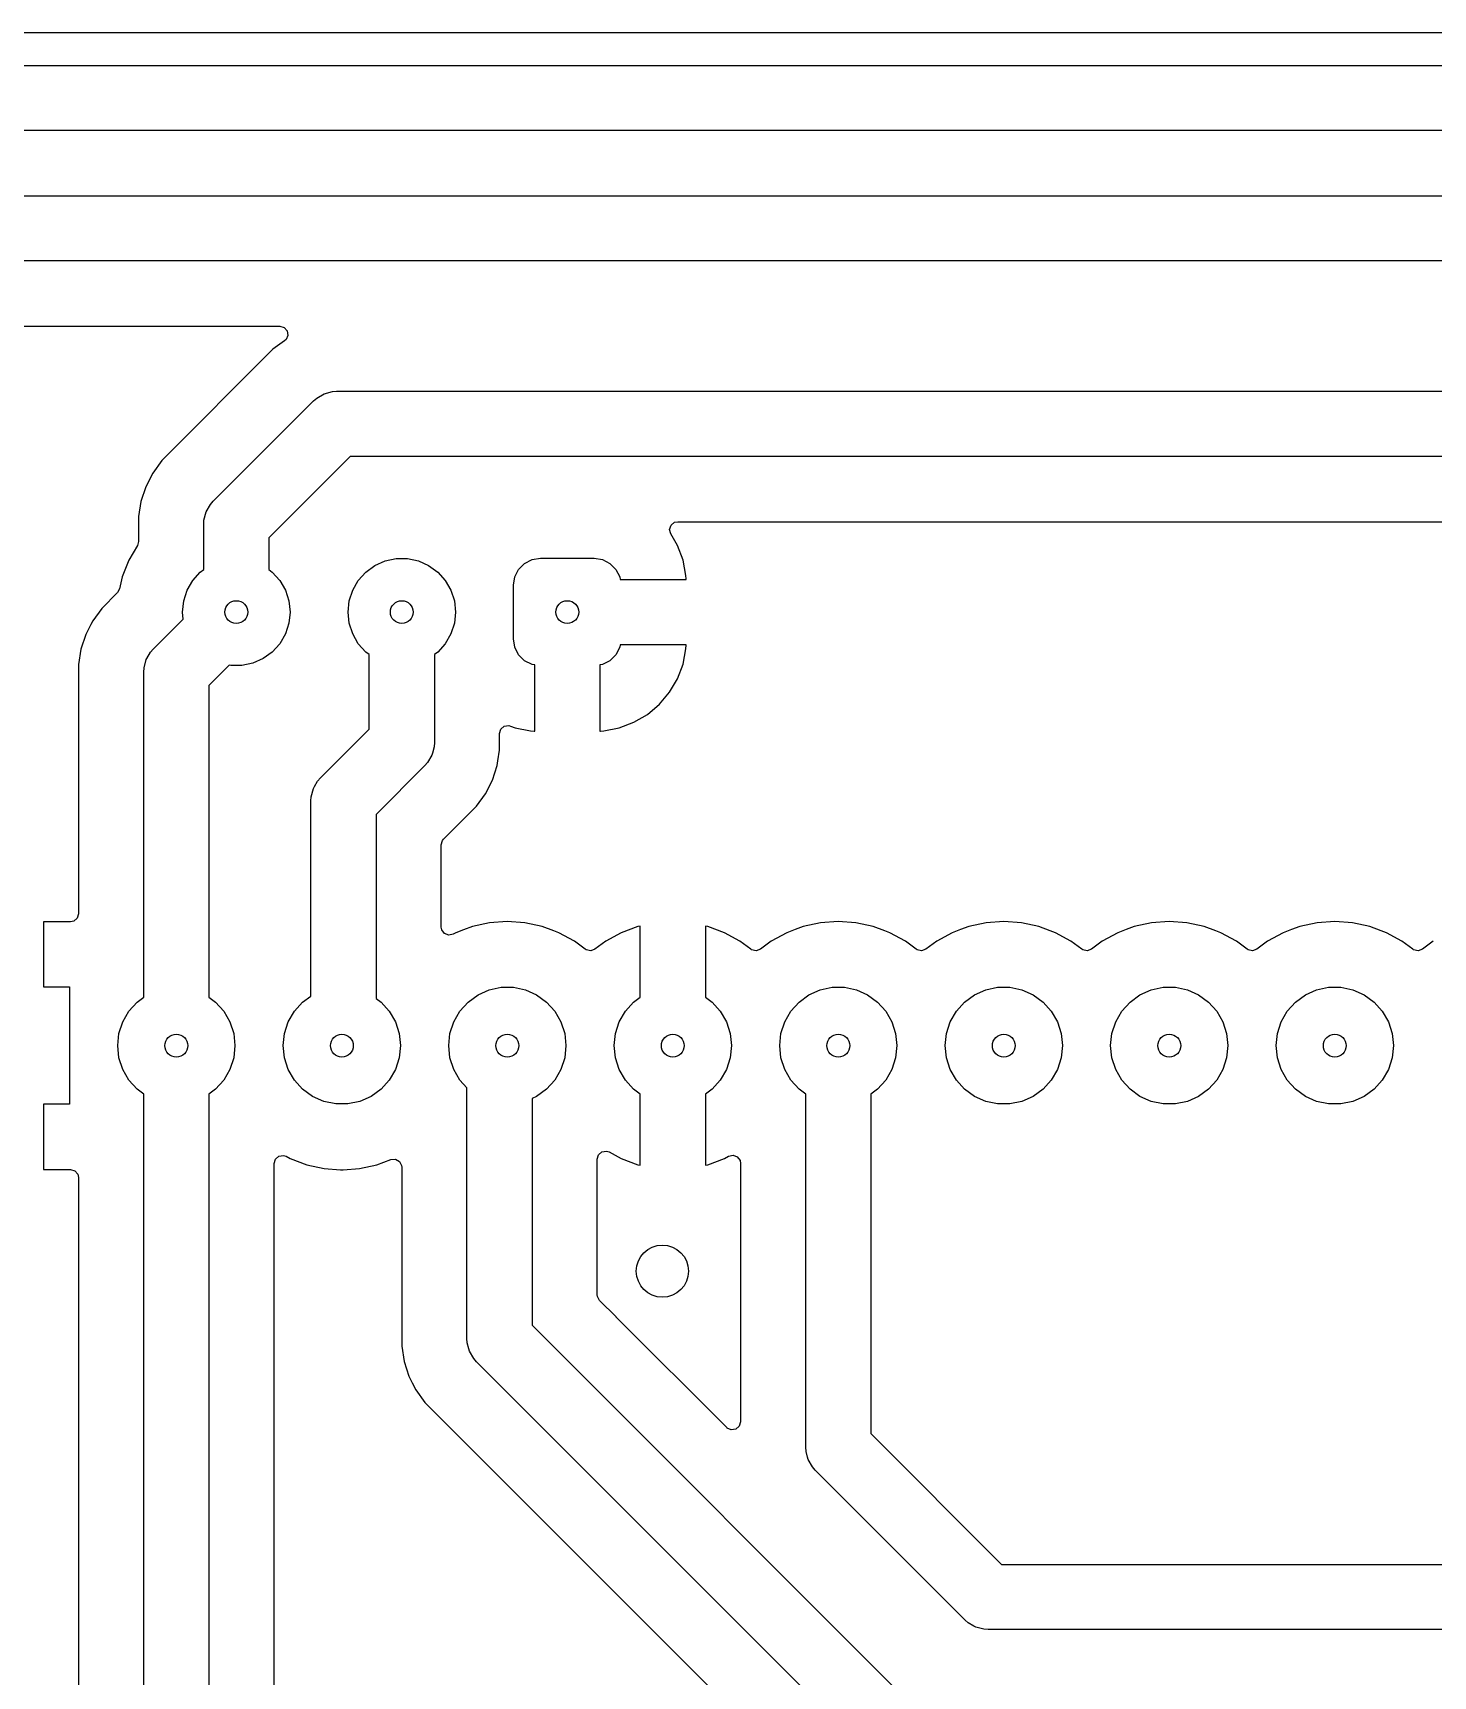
# Model space of a CAD drawing. Extents: x 50 to 210, y -150 to -70.
# Drawn here: x 72.34 to 93.83, y -95.21 to -70 of the extents above; entities that cross this region are included whole.
import ezdxf

# ---------------------------------------------------------------- set-up
doc = ezdxf.new("R2010")
doc.units = 0
doc.layers.add('BLACK', color=7, linetype='CONTINUOUS')

msp = doc.modelspace()

# ---------------------------------------------------------------- linework, layer by layer
at = {"layer": 'BLACK', "linetype": 'CONTINUOUS'}
for p, q in [((210, -70), (50, -70)), ((56.106663, -70.5005), (203.893337, -70.5005)), ((149.118092, -71.4995), (67.118092, -71.4995)), ((67, -72.5), (149, -72.5)), ((148.792894, -73.5), (67.207106, -73.5)), ((67.672889, -74.5005), (76.129449, -74.5005)), ((76.129449, -74.5005), (76.196488, -74.520185)), ((76.196488, -74.520185), (76.242243, -74.572989)), ((76.242243, -74.572989), (76.252187, -74.642147)), ((76.022487, -74.855485), (74.315484, -76.562488)), ((76.022488, -74.855485), (76.022487, -74.855485)), ((76.02249, -74.855483), (76.022488, -74.855485)), ((76.202337, -74.724815), (76.02249, -74.855483)), ((76.223162, -74.705703), (76.202337, -74.724815)), ((76.252187, -74.642147), (76.223162, -74.705703)), ((76.646447, -75.646447), (76.695603, -75.603338)), ((76.695603, -75.603338), (76.695619, -75.603323)), ((76.695619, -75.603323), (76.808658, -75.53806)), ((76.808658, -75.53806), (76.934737, -75.504277)), ((76.934737, -75.504277), (76.934752, -75.504277)), ((76.934752, -75.504277), (77, -75.5)), ((77, -75.5), (105, -75.5)), ((75.106447, -77.186447), (76.646447, -75.646447)), ((74.315484, -76.562488), (74.176657, -76.753565)), ((77.207106, -76.5), (75.96, -77.747106)), ((104.792894, -76.5), (77.207106, -76.5)), ((74.176657, -76.753565), (74.069433, -76.964003)), ((74.069433, -76.964003), (73.996446, -77.188631)), ((73.996446, -77.188631), (73.9595, -77.421902)), ((74.964277, -77.474737), (74.99806, -77.348658)), ((74.99806, -77.348658), (75.063323, -77.235619)), ((75.063323, -77.235619), (75.063338, -77.235603)), ((75.063338, -77.235603), (75.106447, -77.186447)), ((73.9595, -77.421902), (73.9595, -77.802217)), ((74.96, -77.54), (74.964277, -77.474752)), ((74.96, -78.236601), (74.96, -77.54)), ((74.964277, -77.474752), (74.964277, -77.474737)), ((82.111028, -77.619477), (82.133412, -77.55329)), ((82.12798, -77.687259), (82.111028, -77.619477)), ((82.133412, -77.55329), (82.188026, -77.509711)), ((82.188026, -77.509711), (82.234926, -77.5005)), ((82.234926, -77.5005), (104.327111, -77.5005)), ((73.942887, -77.864217), (73.810669, -78.093223)), ((73.9595, -77.802217), (73.942887, -77.864217)), ((75.96, -77.747106), (75.96, -78.236601)), ((82.23158, -77.863802), (82.12798, -77.687259)), ((82.316474, -78.08876), (82.23158, -77.863802)), ((73.810669, -78.093223), (73.710712, -78.34791)), ((77.5875, -78.173029), (77.745061, -78.102878)), ((77.745061, -78.102878), (77.913764, -78.067019)), ((77.913764, -78.067019), (78.086236, -78.067019)), ((78.086236, -78.067019), (78.254939, -78.102878)), ((78.254939, -78.102878), (78.4125, -78.173029)), ((79.79378, -78.232539), (79.885039, -78.14128)), ((79.885039, -78.14128), (80.00003, -78.082689)), ((80.00003, -78.082689), (80.1275, -78.0625)), ((80.1275, -78.0625), (80.9525, -78.0625)), ((80.9525, -78.0625), (81.07997, -78.082689)), ((81.07997, -78.082689), (81.194961, -78.14128)), ((81.194961, -78.14128), (81.28622, -78.232539)), ((82.362129, -78.324821), (82.316474, -78.08876)), ((73.710707, -78.347927), (73.669314, -78.529279)), ((73.710712, -78.34791), (73.710707, -78.347927)), ((74.706325, -78.551942), (74.792561, -78.402577)), ((74.792561, -78.402577), (74.907967, -78.274406)), ((74.907967, -78.274406), (74.96, -78.236601)), ((75.96, -78.236601), (76.012033, -78.274406)), ((76.012033, -78.274406), (76.127439, -78.402577)), ((76.127439, -78.402577), (76.213675, -78.551942)), ((77.246325, -78.551942), (77.332561, -78.402577)), ((77.332561, -78.402577), (77.447967, -78.274406)), ((77.447967, -78.274406), (77.5875, -78.173029)), ((78.4125, -78.173029), (78.552033, -78.274406)), ((78.552033, -78.274406), (78.667439, -78.402577)), ((78.667439, -78.402577), (78.753675, -78.551942)), ((79.715, -78.475), (79.735189, -78.34753)), ((79.735189, -78.34753), (79.79378, -78.232539)), ((81.28622, -78.232539), (81.344811, -78.34753)), ((81.344811, -78.34753), (81.351142, -78.3875)), ((81.351142, -78.3875), (82.365, -78.3875)), ((82.362129, -78.324822), (82.362129, -78.324821)), ((82.364998, -78.378825), (82.362129, -78.324822)), ((82.365, -78.378864), (82.364998, -78.378825)), ((82.365, -78.3875), (82.365, -78.378864)), ((73.636105, -78.589367), (73.395482, -78.829991)), ((73.669314, -78.529279), (73.636105, -78.589367)), ((74.653028, -78.715973), (74.706325, -78.551942)), ((76.213675, -78.551942), (76.266972, -78.715973)), ((77.193028, -78.715973), (77.246325, -78.551942)), ((78.753675, -78.551942), (78.806972, -78.715973)), ((79.715, -79.3), (79.715, -78.475)), ((73.395482, -78.829991), (73.256657, -79.021065)), ((74.635, -78.8875), (74.653028, -78.715973)), ((74.646212, -78.994181), (74.635, -78.8875)), ((76.266972, -78.715973), (76.285, -78.8875)), ((76.285, -78.8875), (76.266972, -79.059027)), ((77.175, -78.8875), (77.193028, -78.715973)), ((77.193028, -79.059027), (77.175, -78.8875)), ((78.806972, -78.715973), (78.825, -78.8875)), ((78.825, -78.8875), (78.806972, -79.059027)), ((73.228079, -79.077154), (73.149433, -79.231503)), ((73.256657, -79.021065), (73.228079, -79.077154)), ((74.186447, -79.453947), (74.646212, -78.994181)), ((76.266972, -79.059027), (76.213675, -79.223058)), ((77.246325, -79.223058), (77.193028, -79.059027)), ((78.806972, -79.059027), (78.753675, -79.223058)), ((73.149433, -79.231503), (73.076446, -79.456131)), ((76.127439, -79.372423), (76.012033, -79.500594)), ((76.213675, -79.223058), (76.127439, -79.372423)), ((77.332561, -79.372423), (77.246325, -79.223058)), ((77.447967, -79.500594), (77.332561, -79.372423)), ((78.667439, -79.372423), (78.552033, -79.500594)), ((78.753675, -79.223058), (78.667439, -79.372423)), ((79.735189, -79.42747), (79.715, -79.3)), ((81.351142, -79.3875), (81.344811, -79.42747)), ((82.365, -79.3875), (81.351142, -79.3875)), ((82.362129, -79.450177), (82.364998, -79.396174)), ((82.364998, -79.396174), (82.365, -79.396135)), ((82.365, -79.396135), (82.365, -79.3875)), ((73.076446, -79.456131), (73.0395, -79.689402)), ((74.044277, -79.742237), (74.07806, -79.616158)), ((74.07806, -79.616158), (74.086251, -79.601971)), ((74.086251, -79.601971), (74.143323, -79.503119)), ((74.143323, -79.503119), (74.143338, -79.503103)), ((74.143338, -79.503103), (74.186447, -79.453947)), ((75.714939, -79.672122), (75.546236, -79.707981)), ((75.8725, -79.601971), (75.714939, -79.672122)), ((76.012033, -79.500594), (75.8725, -79.601971)), ((77.5, -79.538398), (77.447967, -79.500594)), ((77.5, -80.682945), (77.5, -79.538398)), ((78.552033, -79.500594), (78.5, -79.538398)), ((78.5, -79.538398), (78.5, -80.890052)), ((79.79378, -79.542461), (79.735189, -79.42747)), ((79.885039, -79.63372), (79.79378, -79.542461)), ((80.00003, -79.692311), (79.885039, -79.63372)), ((81.194961, -79.63372), (81.07997, -79.692311)), ((81.28622, -79.542461), (81.194961, -79.63372)), ((81.344811, -79.42747), (81.28622, -79.542461)), ((82.316474, -79.686239), (82.362129, -79.450178)), ((82.362129, -79.450178), (82.362129, -79.450177)), ((73.0395, -79.689402), (73.0395, -83.516)), ((74.04, -79.8075), (74.044277, -79.742252)), ((74.04, -84.796904), (74.04, -79.8075)), ((74.044277, -79.742252), (74.044277, -79.742237)), ((75.351382, -79.703223), (75.04, -80.014606)), ((75.373764, -79.707981), (75.351382, -79.703223)), ((75.546236, -79.707981), (75.373764, -79.707981)), ((80.04, -79.698641), (80.00003, -79.692311)), ((80.04, -80.7125), (80.04, -79.698641)), ((81.07997, -79.692311), (81.04, -79.698641)), ((81.04, -79.698641), (81.04, -80.7125)), ((82.109887, -80.118574), (82.231579, -79.9112)), ((82.231579, -79.9112), (82.316474, -79.686239)), ((75.04, -80.014606), (75.04, -84.796904)), ((81.954901, -80.302398), (82.109882, -80.118581)), ((82.109882, -80.118581), (82.109887, -80.118574)), ((81.771081, -80.457382), (81.954898, -80.302401)), ((81.954898, -80.302401), (81.954901, -80.302398)), ((76.7509, -81.432046), (77.5, -80.682945)), ((79.520185, -80.685408), (79.572989, -80.639653)), ((79.572989, -80.639653), (79.642147, -80.629709)), ((79.642147, -80.629709), (79.668283, -80.636434)), ((79.668283, -80.636434), (79.741259, -80.663974)), ((79.741259, -80.663974), (79.977322, -80.709629)), ((81.102678, -80.709629), (81.338739, -80.663974)), ((81.338739, -80.663974), (81.5637, -80.579079)), ((81.5637, -80.579079), (81.771074, -80.457387)), ((81.771074, -80.457387), (81.771081, -80.457382)), ((78.5, -80.890052), (78.495723, -80.955299)), ((79.5005, -80.752447), (79.520185, -80.685408)), ((79.5005, -81.008149), (79.5005, -80.752447)), ((79.977322, -80.709629), (80.031325, -80.712498)), ((80.031325, -80.712498), (80.031364, -80.7125)), ((80.031364, -80.7125), (80.04, -80.7125)), ((81.04, -80.7125), (81.048636, -80.7125)), ((81.048636, -80.7125), (81.048674, -80.712498)), ((81.048674, -80.712498), (81.102677, -80.709629)), ((81.102677, -80.709629), (81.102678, -80.709629)), ((78.46194, -81.081394), (78.396677, -81.194433)), ((78.469079, -81.05475), (78.46194, -81.081394)), ((78.495723, -80.955315), (78.469079, -81.05475)), ((78.495723, -80.955299), (78.495723, -80.955315)), ((79.463553, -81.24142), (79.474625, -81.171516)), ((79.474625, -81.171516), (79.5005, -81.008149)), ((76.707791, -81.481202), (76.7509, -81.432046)), ((78.353554, -81.243605), (77.604453, -81.992705)), ((78.396669, -81.19444), (78.353554, -81.243605)), ((78.396677, -81.194433), (78.396669, -81.19444)), ((79.390568, -81.466044), (79.463553, -81.24142)), ((76.60873, -81.720336), (76.642513, -81.594257)), ((76.642513, -81.594257), (76.65938, -81.565043)), ((76.65938, -81.565043), (76.707776, -81.481218)), ((76.707776, -81.481218), (76.707791, -81.481202)), ((79.144518, -81.867562), (79.283343, -81.676485)), ((79.283343, -81.676485), (79.390568, -81.466044)), ((76.604453, -81.785599), (76.60873, -81.720351)), ((76.604453, -84.779138), (76.604453, -81.785599)), ((76.60873, -81.720351), (76.60873, -81.720336)), ((78.868311, -82.143768), (79.144518, -81.867562)), ((77.604453, -81.992705), (77.604453, -84.81467)), ((78.641272, -82.370807), (78.868311, -82.143768)), ((78.604953, -82.458488), (78.624638, -82.391449)), ((78.624638, -82.391449), (78.641272, -82.370807)), ((78.604953, -83.719895), (78.604953, -82.458488)), ((72.9155, -83.64), (72.5, -83.64)), ((72.5, -83.64), (72.5, -84.64)), ((72.967011, -83.628794), (72.9155, -83.64)), ((73.019815, -83.583039), (72.967011, -83.628794)), ((73.0395, -83.516), (73.019815, -83.583039)), ((79.348832, -83.65404), (79.083206, -83.711823)), ((79.348839, -83.654039), (79.348832, -83.65404)), ((79.619999, -83.634645), (79.348839, -83.654039)), ((79.620001, -83.634645), (79.619999, -83.634645)), ((79.89116, -83.654039), (79.620001, -83.634645)), ((79.891167, -83.65404), (79.89116, -83.654039)), ((80.156793, -83.711823), (79.891167, -83.65404)), ((81.658597, -83.704636), (81.623345, -83.712305)), ((81.66, -83.709869), (81.658597, -83.704636)), ((81.66, -84.796904), (81.66, -83.709869)), ((82.696654, -83.712305), (82.66, -83.704331)), ((82.66, -83.704331), (82.66, -84.796904)), ((84.428832, -83.65404), (84.163206, -83.711823)), ((84.428839, -83.654039), (84.428832, -83.65404)), ((84.699999, -83.634645), (84.428839, -83.654039)), ((84.700001, -83.634645), (84.699999, -83.634645)), ((84.97116, -83.654039), (84.700001, -83.634645)), ((84.971167, -83.65404), (84.97116, -83.654039)), ((85.236793, -83.711823), (84.971167, -83.65404)), ((86.968832, -83.65404), (86.703206, -83.711823)), ((86.968839, -83.654039), (86.968832, -83.65404)), ((87.239999, -83.634645), (86.968839, -83.654039)), ((87.240001, -83.634645), (87.239999, -83.634645)), ((87.51116, -83.654039), (87.240001, -83.634645)), ((87.511167, -83.65404), (87.51116, -83.654039)), ((87.776793, -83.711823), (87.511167, -83.65404)), ((89.508832, -83.65404), (89.243206, -83.711823)), ((89.508839, -83.654039), (89.508832, -83.65404)), ((89.779999, -83.634645), (89.508839, -83.654039)), ((89.780001, -83.634645), (89.779999, -83.634645)), ((90.05116, -83.654039), (89.780001, -83.634645)), ((90.051167, -83.65404), (90.05116, -83.654039)), ((90.316793, -83.711823), (90.051167, -83.65404)), ((92.048832, -83.65404), (91.783206, -83.711823)), ((92.048839, -83.654039), (92.048832, -83.65404)), ((92.319999, -83.634645), (92.048839, -83.654039)), ((92.320001, -83.634645), (92.319999, -83.634645)), ((92.59116, -83.654039), (92.320001, -83.634645)), ((92.591167, -83.65404), (92.59116, -83.654039)), ((92.856793, -83.711823), (92.591167, -83.65404)), ((78.612771, -83.763227), (78.604953, -83.719895)), ((78.654642, -83.819161), (78.612771, -83.763227)), ((78.720106, -83.843579), (78.654642, -83.819161)), ((78.788379, -83.828728), (78.720106, -83.843579)), ((78.828483, -83.806829), (78.788379, -83.828728)), ((78.945385, -83.763227), (78.828483, -83.806829)), ((79.083199, -83.711825), (78.945385, -83.763227)), ((79.083202, -83.711824), (79.083199, -83.711825)), ((79.083206, -83.711823), (79.083202, -83.711824)), ((80.156794, -83.711823), (80.156793, -83.711823)), ((80.156801, -83.711825), (80.156794, -83.711823)), ((80.331946, -83.777151), (80.156801, -83.711825)), ((80.411519, -83.80683), (80.331946, -83.777151)), ((80.650107, -83.937109), (80.411518, -83.80683)), ((80.411518, -83.80683), (80.411519, -83.80683)), ((80.650108, -83.93711), (80.650107, -83.937109)), ((80.650113, -83.937113), (80.650108, -83.93711)), ((80.816108, -84.061376), (80.650113, -83.937113)), ((81.130164, -83.937532), (80.964727, -84.061376)), ((81.368689, -83.807287), (81.130164, -83.937532)), ((81.368693, -83.807285), (81.368689, -83.807287)), ((81.623345, -83.712305), (81.368693, -83.807285)), ((82.951306, -83.807285), (82.696654, -83.712305)), ((82.95131, -83.807287), (82.951306, -83.807285)), ((83.189835, -83.937532), (82.95131, -83.807287)), ((83.189843, -83.937537), (83.189835, -83.937532)), ((83.355272, -84.061375), (83.189843, -83.937537)), ((83.669884, -83.937114), (83.503892, -84.061375)), ((83.669892, -83.937109), (83.669884, -83.937114)), ((83.90848, -83.80683), (83.669892, -83.937109)), ((84.035843, -83.759326), (83.90848, -83.80683)), ((84.163199, -83.711825), (84.035843, -83.759326)), ((84.163202, -83.711824), (84.163199, -83.711825)), ((84.163206, -83.711823), (84.163202, -83.711824)), ((85.236794, -83.711823), (85.236793, -83.711823)), ((85.236801, -83.711825), (85.236794, -83.711823)), ((85.411946, -83.777151), (85.236801, -83.711825)), ((85.491519, -83.80683), (85.411946, -83.777151)), ((85.730107, -83.937109), (85.491518, -83.80683)), ((85.491518, -83.80683), (85.491519, -83.80683)), ((85.730115, -83.937114), (85.730107, -83.937109)), ((85.89569, -84.061062), (85.730115, -83.937114)), ((86.209884, -83.937114), (86.04431, -84.061062)), ((86.209892, -83.937109), (86.209884, -83.937114)), ((86.44848, -83.80683), (86.209892, -83.937109)), ((86.575843, -83.759326), (86.44848, -83.80683)), ((86.703199, -83.711825), (86.575843, -83.759326)), ((86.703202, -83.711824), (86.703199, -83.711825)), ((86.703206, -83.711823), (86.703202, -83.711824)), ((87.776794, -83.711823), (87.776793, -83.711823)), ((87.776801, -83.711825), (87.776794, -83.711823)), ((87.951946, -83.777151), (87.776801, -83.711825)), ((88.031519, -83.80683), (87.951946, -83.777151)), ((88.270107, -83.937109), (88.031518, -83.80683)), ((88.031518, -83.80683), (88.031519, -83.80683)), ((88.270115, -83.937114), (88.270107, -83.937109)), ((88.43569, -84.061062), (88.270115, -83.937114)), ((88.749884, -83.937114), (88.58431, -84.061062)), ((88.749892, -83.937109), (88.749884, -83.937114)), ((88.98848, -83.80683), (88.749892, -83.937109)), ((89.115843, -83.759326), (88.98848, -83.80683)), ((89.243199, -83.711825), (89.115843, -83.759326)), ((89.243202, -83.711824), (89.243199, -83.711825)), ((89.243206, -83.711823), (89.243202, -83.711824)), ((90.316794, -83.711823), (90.316793, -83.711823)), ((90.316801, -83.711825), (90.316794, -83.711823)), ((90.491946, -83.777151), (90.316801, -83.711825)), ((90.571519, -83.80683), (90.491946, -83.777151)), ((90.810107, -83.937109), (90.571518, -83.80683)), ((90.571518, -83.80683), (90.571519, -83.80683)), ((90.810115, -83.937114), (90.810107, -83.937109)), ((90.97569, -84.061062), (90.810115, -83.937114)), ((91.289884, -83.937114), (91.12431, -84.061062)), ((91.289892, -83.937109), (91.289884, -83.937114)), ((91.52848, -83.80683), (91.289892, -83.937109)), ((91.655843, -83.759326), (91.52848, -83.80683)), ((91.783199, -83.711825), (91.655843, -83.759326)), ((91.783202, -83.711824), (91.783199, -83.711825)), ((91.783206, -83.711823), (91.783202, -83.711824)), ((92.856794, -83.711823), (92.856793, -83.711823)), ((92.856801, -83.711825), (92.856794, -83.711823)), ((93.031946, -83.777151), (92.856801, -83.711825)), ((93.111519, -83.80683), (93.031946, -83.777151)), ((93.350107, -83.937109), (93.111518, -83.80683)), ((93.111518, -83.80683), (93.111519, -83.80683)), ((93.350115, -83.937114), (93.350107, -83.937109)), ((93.51569, -84.061062), (93.350115, -83.937114)), ((93.829884, -83.937114), (93.66431, -84.061062)), ((93.829892, -83.937109), (93.829884, -83.937114)), ((80.830989, -84.07094), (80.816108, -84.061376)), ((80.899262, -84.085792), (80.830989, -84.07094)), ((80.964727, -84.061376), (80.899262, -84.085792)), ((83.370155, -84.07094), (83.355272, -84.061375)), ((83.438428, -84.085792), (83.370155, -84.07094)), ((83.503892, -84.061375), (83.438428, -84.085792)), ((85.910573, -84.070627), (85.89569, -84.061062)), ((85.978846, -84.085479), (85.910573, -84.070627)), ((86.04431, -84.061062), (85.978846, -84.085479)), ((88.450573, -84.070627), (88.43569, -84.061062)), ((88.518846, -84.085479), (88.450573, -84.070627)), ((88.58431, -84.061062), (88.518846, -84.085479)), ((90.990573, -84.070627), (90.97569, -84.061062)), ((91.058846, -84.085479), (90.990573, -84.070627)), ((91.12431, -84.061062), (91.058846, -84.085479)), ((93.530573, -84.070627), (93.51569, -84.061062)), ((93.598846, -84.085479), (93.530573, -84.070627)), ((93.66431, -84.061062), (93.598846, -84.085479)), ((72.5, -84.64), (72.9, -84.64)), ((72.9, -84.64), (72.9, -86.44)), ((79.17, -84.760577), (79.341885, -84.684049)), ((79.341885, -84.684049), (79.525924, -84.64493)), ((79.525924, -84.64493), (79.714076, -84.64493)), ((79.714076, -84.64493), (79.898115, -84.684049)), ((79.898115, -84.684049), (80.07, -84.760577)), ((84.25, -84.760577), (84.421885, -84.684049)), ((84.421885, -84.684049), (84.605924, -84.64493)), ((84.605924, -84.64493), (84.794076, -84.64493)), ((84.794076, -84.64493), (84.978115, -84.684049)), ((84.978115, -84.684049), (85.15, -84.760577)), ((86.79, -84.760577), (86.961885, -84.684049)), ((86.961885, -84.684049), (87.145924, -84.64493)), ((87.145924, -84.64493), (87.334076, -84.64493)), ((87.334076, -84.64493), (87.518115, -84.684049)), ((87.518115, -84.684049), (87.69, -84.760577)), ((89.33, -84.760577), (89.501885, -84.684049)), ((89.501885, -84.684049), (89.685924, -84.64493)), ((89.685924, -84.64493), (89.874076, -84.64493)), ((89.874076, -84.64493), (90.058115, -84.684049)), ((90.058115, -84.684049), (90.23, -84.760577)), ((91.87, -84.760577), (92.041885, -84.684049)), ((92.041885, -84.684049), (92.225924, -84.64493)), ((92.225924, -84.64493), (92.414076, -84.64493)), ((92.414076, -84.64493), (92.598115, -84.684049)), ((92.598115, -84.684049), (92.77, -84.760577)), ((73.811885, -85.010993), (73.937782, -84.87117)), ((73.937782, -84.87117), (74.04, -84.796904)), ((75.04, -84.796904), (75.142218, -84.87117)), ((75.142218, -84.87117), (75.268115, -85.010993)), ((76.351885, -85.010993), (76.477782, -84.87117)), ((76.477782, -84.87117), (76.604453, -84.779138)), ((77.604453, -84.81467), (77.682218, -84.87117)), ((77.682218, -84.87117), (77.808115, -85.010993)), ((78.891885, -85.010993), (79.017782, -84.87117)), ((79.017782, -84.87117), (79.17, -84.760577)), ((80.07, -84.760577), (80.222218, -84.87117)), ((80.222218, -84.87117), (80.348115, -85.010993)), ((81.431885, -85.010993), (81.557782, -84.87117)), ((81.557782, -84.87117), (81.66, -84.796904)), ((82.66, -84.796904), (82.762218, -84.87117)), ((82.762218, -84.87117), (82.888115, -85.010993)), ((83.971885, -85.010993), (84.097782, -84.87117)), ((84.097782, -84.87117), (84.25, -84.760577)), ((85.15, -84.760577), (85.302218, -84.87117)), ((85.302218, -84.87117), (85.428115, -85.010993)), ((86.511885, -85.010993), (86.637782, -84.87117)), ((86.637782, -84.87117), (86.79, -84.760577)), ((87.69, -84.760577), (87.842218, -84.87117)), ((87.842218, -84.87117), (87.968115, -85.010993)), ((89.051885, -85.010993), (89.177782, -84.87117)), ((89.177782, -84.87117), (89.33, -84.760577)), ((90.23, -84.760577), (90.382218, -84.87117)), ((90.382218, -84.87117), (90.508115, -85.010993)), ((91.591885, -85.010993), (91.717782, -84.87117)), ((91.717782, -84.87117), (91.87, -84.760577)), ((92.77, -84.760577), (92.922218, -84.87117)), ((92.922218, -84.87117), (93.048115, -85.010993)), ((73.659667, -85.352879), (73.717809, -85.173937)), ((73.717809, -85.173937), (73.811885, -85.010993)), ((75.268115, -85.010993), (75.362191, -85.173937)), ((75.362191, -85.173937), (75.420333, -85.352879)), ((76.199667, -85.352879), (76.257809, -85.173937)), ((76.257809, -85.173937), (76.351885, -85.010993)), ((77.808115, -85.010993), (77.902191, -85.173937)), ((77.902191, -85.173937), (77.960333, -85.352879)), ((78.739667, -85.352879), (78.797809, -85.173937)), ((78.797809, -85.173937), (78.891885, -85.010993)), ((80.348115, -85.010993), (80.442191, -85.173937)), ((80.442191, -85.173937), (80.500333, -85.352879)), ((81.279667, -85.352879), (81.337809, -85.173937)), ((81.337809, -85.173937), (81.431885, -85.010993)), ((82.888115, -85.010993), (82.982191, -85.173937)), ((82.982191, -85.173937), (83.040333, -85.352879)), ((83.819667, -85.352879), (83.877809, -85.173937)), ((83.877809, -85.173937), (83.971885, -85.010993)), ((85.428115, -85.010993), (85.522191, -85.173937)), ((85.522191, -85.173937), (85.580333, -85.352879)), ((86.359667, -85.352879), (86.417809, -85.173937)), ((86.417809, -85.173937), (86.511885, -85.010993)), ((87.968115, -85.010993), (88.062191, -85.173937)), ((88.062191, -85.173937), (88.120333, -85.352879)), ((88.899667, -85.352879), (88.957809, -85.173937)), ((88.957809, -85.173937), (89.051885, -85.010993)), ((90.508115, -85.010993), (90.602191, -85.173937)), ((90.602191, -85.173937), (90.660333, -85.352879)), ((91.439667, -85.352879), (91.497809, -85.173937)), ((91.497809, -85.173937), (91.591885, -85.010993)), ((93.048115, -85.010993), (93.142191, -85.173937)), ((93.142191, -85.173937), (93.200333, -85.352879)), ((73.64, -85.54), (73.659667, -85.352879)), ((75.420333, -85.352879), (75.44, -85.54)), ((76.18, -85.54), (76.199667, -85.352879)), ((77.960333, -85.352879), (77.98, -85.54)), ((78.72, -85.54), (78.739667, -85.352879)), ((80.500333, -85.352879), (80.52, -85.54)), ((81.26, -85.54), (81.279667, -85.352879)), ((83.040333, -85.352879), (83.06, -85.54)), ((83.8, -85.54), (83.819667, -85.352879)), ((85.580333, -85.352879), (85.6, -85.54)), ((86.34, -85.54), (86.359667, -85.352879)), ((88.120333, -85.352879), (88.14, -85.54)), ((88.88, -85.54), (88.899667, -85.352879)), ((90.660333, -85.352879), (90.68, -85.54)), ((91.42, -85.54), (91.439667, -85.352879)), ((93.200333, -85.352879), (93.22, -85.54)), ((73.659667, -85.727121), (73.64, -85.54)), ((73.717809, -85.906063), (73.659667, -85.727121)), ((75.420333, -85.727121), (75.362191, -85.906063)), ((75.44, -85.54), (75.420333, -85.727121)), ((76.199667, -85.727121), (76.18, -85.54)), ((76.257809, -85.906063), (76.199667, -85.727121)), ((77.960333, -85.727121), (77.902191, -85.906063)), ((77.98, -85.54), (77.960333, -85.727121)), ((78.739667, -85.727121), (78.72, -85.54)), ((78.797809, -85.906063), (78.739667, -85.727121)), ((80.500333, -85.727121), (80.442191, -85.906063)), ((80.52, -85.54), (80.500333, -85.727121)), ((81.279667, -85.727121), (81.26, -85.54)), ((81.337809, -85.906063), (81.279667, -85.727121)), ((83.040333, -85.727121), (82.982191, -85.906063)), ((83.06, -85.54), (83.040333, -85.727121)), ((83.819667, -85.727121), (83.8, -85.54)), ((83.877809, -85.906063), (83.819667, -85.727121)), ((85.580333, -85.727121), (85.522191, -85.906063)), ((85.6, -85.54), (85.580333, -85.727121)), ((86.359667, -85.727121), (86.34, -85.54)), ((86.417809, -85.906063), (86.359667, -85.727121)), ((88.120333, -85.727121), (88.062191, -85.906063)), ((88.14, -85.54), (88.120333, -85.727121)), ((88.899667, -85.727121), (88.88, -85.54)), ((88.957809, -85.906063), (88.899667, -85.727121)), ((90.660333, -85.727121), (90.602191, -85.906063)), ((90.68, -85.54), (90.660333, -85.727121)), ((91.439667, -85.727121), (91.42, -85.54)), ((91.497809, -85.906063), (91.439667, -85.727121)), ((93.200333, -85.727121), (93.142191, -85.906063)), ((93.22, -85.54), (93.200333, -85.727121)), ((73.811885, -86.069007), (73.717809, -85.906063)), ((75.362191, -85.906063), (75.268115, -86.069007)), ((76.351885, -86.069007), (76.257809, -85.906063)), ((77.902191, -85.906063), (77.808115, -86.069007)), ((78.891885, -86.069007), (78.797809, -85.906063)), ((80.442191, -85.906063), (80.348115, -86.069007)), ((81.431885, -86.069007), (81.337809, -85.906063)), ((82.982191, -85.906063), (82.888115, -86.069007)), ((83.971885, -86.069007), (83.877809, -85.906063)), ((85.522191, -85.906063), (85.428115, -86.069007)), ((86.511885, -86.069007), (86.417809, -85.906063)), ((88.062191, -85.906063), (87.968115, -86.069007)), ((89.051885, -86.069007), (88.957809, -85.906063)), ((90.602191, -85.906063), (90.508115, -86.069007)), ((91.591885, -86.069007), (91.497809, -85.906063)), ((93.142191, -85.906063), (93.048115, -86.069007)), ((73.937782, -86.20883), (73.811885, -86.069007)), ((74.04, -86.283095), (73.937782, -86.20883)), ((75.142218, -86.20883), (75.04, -86.283095)), ((75.268115, -86.069007), (75.142218, -86.20883)), ((76.477782, -86.20883), (76.351885, -86.069007)), ((76.63, -86.319423), (76.477782, -86.20883)), ((77.682218, -86.20883), (77.53, -86.319423)), ((77.808115, -86.069007), (77.682218, -86.20883)), ((79, -86.189081), (78.891885, -86.069007)), ((79, -90.035534), (79, -86.189081)), ((80.222218, -86.20883), (80.07, -86.319423)), ((80.348115, -86.069007), (80.222218, -86.20883)), ((81.557782, -86.20883), (81.431885, -86.069007)), ((81.66, -86.283095), (81.557782, -86.20883)), ((82.762218, -86.20883), (82.66, -86.283095)), ((82.888115, -86.069007), (82.762218, -86.20883)), ((84.097782, -86.20883), (83.971885, -86.069007)), ((84.2, -86.283095), (84.097782, -86.20883)), ((85.302218, -86.20883), (85.2, -86.283095)), ((85.428115, -86.069007), (85.302218, -86.20883)), ((86.637782, -86.20883), (86.511885, -86.069007)), ((86.79, -86.319423), (86.637782, -86.20883)), ((87.842218, -86.20883), (87.69, -86.319423)), ((87.968115, -86.069007), (87.842218, -86.20883)), ((89.177782, -86.20883), (89.051885, -86.069007)), ((89.33, -86.319423), (89.177782, -86.20883)), ((90.382218, -86.20883), (90.23, -86.319423)), ((90.508115, -86.069007), (90.382218, -86.20883)), ((91.717782, -86.20883), (91.591885, -86.069007)), ((91.87, -86.319423), (91.717782, -86.20883)), ((92.922218, -86.20883), (92.77, -86.319423)), ((93.048115, -86.069007), (92.922218, -86.20883)), ((72.9, -86.44), (72.5, -86.44)), ((72.5, -86.44), (72.5, -87.44)), ((74.04, -109.54), (74.04, -86.283095)), ((75.04, -86.283095), (75.04, -109.332893)), ((76.801885, -86.395951), (76.63, -86.319423)), ((76.985924, -86.43507), (76.801885, -86.395951)), ((77.174076, -86.43507), (76.985924, -86.43507)), ((77.358115, -86.395951), (77.174076, -86.43507)), ((77.53, -86.319423), (77.358115, -86.395951)), ((80.07, -86.319423), (80, -86.350588)), ((80, -86.350588), (80, -89.828427)), ((81.66, -87.375667), (81.66, -86.283095)), ((82.66, -86.283095), (82.66, -87.375667)), ((84.2, -91.7), (84.2, -86.283095)), ((85.2, -86.283095), (85.2, -91.492893)), ((86.961885, -86.395951), (86.79, -86.319423)), ((87.145924, -86.43507), (86.961885, -86.395951)), ((87.334076, -86.43507), (87.145924, -86.43507)), ((87.518115, -86.395951), (87.334076, -86.43507)), ((87.69, -86.319423), (87.518115, -86.395951)), ((89.501885, -86.395951), (89.33, -86.319423)), ((89.685924, -86.43507), (89.501885, -86.395951)), ((89.874076, -86.43507), (89.685924, -86.43507)), ((90.058115, -86.395951), (89.874076, -86.43507)), ((90.23, -86.319423), (90.058115, -86.395951)), ((92.041885, -86.395951), (91.87, -86.319423)), ((92.225924, -86.43507), (92.041885, -86.395951)), ((92.414076, -86.43507), (92.225924, -86.43507)), ((92.598115, -86.395951), (92.414076, -86.43507)), ((92.77, -86.319423), (92.598115, -86.395951)), ((76.060185, -87.279713), (76.112989, -87.233958)), ((76.112989, -87.233958), (76.182147, -87.224014)), ((76.182147, -87.224014), (76.223927, -87.23792)), ((76.223927, -87.23792), (76.288481, -87.273169)), ((81.0005, -87.280656), (81.020185, -87.213617)), ((81.020185, -87.213617), (81.072989, -87.167862)), ((81.072989, -87.167862), (81.142147, -87.157918)), ((81.142147, -87.157918), (81.183927, -87.171824)), ((81.183927, -87.171824), (81.368689, -87.272712)), ((82.951305, -87.272714), (83.016072, -87.237349)), ((83.016072, -87.237349), (83.084345, -87.222497)), ((83.084345, -87.222497), (83.14981, -87.246913)), ((72.5, -87.44), (72.9155, -87.44)), ((72.9155, -87.44), (72.982539, -87.459685)), ((72.982539, -87.459685), (73.028294, -87.512489)), ((76.0405, -87.346752), (76.060185, -87.279713)), ((76.0405, -101.746036), (76.0405, -87.346752)), ((76.288481, -87.273169), (76.28848, -87.273169)), ((76.28848, -87.273169), (76.288484, -87.27317)), ((76.288484, -87.27317), (76.288487, -87.273172)), ((76.288487, -87.273172), (76.543199, -87.368175)), ((76.543199, -87.368175), (76.80884, -87.425961)), ((76.80884, -87.425961), (77.060605, -87.443967)), ((77.060605, -87.443967), (77.079999, -87.445355)), ((77.079999, -87.445355), (77.08, -87.445355)), ((77.08, -87.445355), (77.080001, -87.445355)), ((77.080001, -87.445355), (77.0981, -87.44406)), ((77.0981, -87.44406), (77.35116, -87.425961)), ((77.35116, -87.425961), (77.616801, -87.368175)), ((77.616801, -87.368175), (77.832168, -87.287846)), ((77.832168, -87.287846), (77.901858, -87.282863)), ((77.901858, -87.282863), (77.963181, -87.316348)), ((77.963181, -87.316348), (77.996666, -87.377671)), ((77.996666, -87.377671), (77.9995, -87.404029)), ((77.9995, -87.404029), (77.9995, -90.153631)), ((81.0005, -88.994923), (81.0005, -87.280656)), ((81.368689, -87.272712), (81.368693, -87.272714)), ((81.368693, -87.272714), (81.623345, -87.367694)), ((81.623345, -87.367694), (81.66, -87.375667)), ((82.66, -87.375667), (82.696654, -87.367694)), ((82.696654, -87.367694), (82.951305, -87.272714)), ((83.14981, -87.246913), (83.191682, -87.302847)), ((83.191682, -87.302847), (83.1995, -87.346181)), ((83.1995, -87.346181), (83.1995, -91.313644)), ((73.028294, -87.512489), (73.0395, -87.564)), ((73.0395, -87.564), (73.0395, -109.658097)), ((81, -89), (81.0005, -88.994923)), ((81.0005, -89.005076), (81, -89)), ((81.0005, -89.362644), (81.0005, -89.005076)), ((81.003334, -89.389002), (81.0005, -89.362644)), ((81.036819, -89.450325), (81.003334, -89.389002)), ((81.289652, -89.703158), (81.036819, -89.450325)), ((81.292893, -89.707107), (81.289652, -89.703158)), ((81.296841, -89.710347), (81.292893, -89.707107)), ((82.987819, -91.401325), (81.296841, -89.710347)), ((80, -89.828427), (85.890424, -95.718851)), ((77.9995, -90.153631), (78.036446, -90.386902)), ((79.004277, -90.100781), (79, -90.035534)), ((79.004277, -90.100797), (79.004277, -90.100781)), ((79.028209, -90.19011), (79.004277, -90.100797)), ((79.03806, -90.226876), (79.028209, -90.19011)), ((79.103323, -90.339915), (79.03806, -90.226876)), ((78.036446, -90.386902), (78.109433, -90.61153)), ((79.103338, -90.33993), (79.103323, -90.339915)), ((79.146447, -90.389087), (79.103338, -90.33993)), ((85.329764, -96.572405), (79.146447, -90.389087)), ((78.109433, -90.61153), (78.161909, -90.714519)), ((78.161909, -90.714519), (78.216657, -90.821968)), ((78.216657, -90.821968), (78.355483, -91.013044)), ((78.355483, -91.013044), (84.705807, -97.363369)), ((82.994297, -91.407357), (82.987819, -91.401325)), ((83.057853, -91.436382), (82.994297, -91.407357)), ((83.127011, -91.426438), (83.057853, -91.436382)), ((83.179815, -91.380683), (83.127011, -91.426438)), ((83.1995, -91.313644), (83.179815, -91.380683)), ((85.2, -91.492893), (87.207107, -93.5)), ((84.204277, -91.765247), (84.2, -91.7)), ((84.204277, -91.765263), (84.204277, -91.765247)), ((84.228452, -91.855484), (84.204277, -91.765263)), ((84.23806, -91.891342), (84.228452, -91.855484)), ((84.303323, -92.004381), (84.23806, -91.891342)), ((84.303338, -92.004396), (84.303323, -92.004381)), ((84.346447, -92.053553), (84.303338, -92.004396)), ((86.646446, -94.353553), (84.346447, -92.053553)), ((87.207107, -93.5), (97, -93.5)), ((86.69561, -94.396668), (86.646446, -94.353553)), ((86.695619, -94.396677), (86.69561, -94.396668)), ((86.779473, -94.44509), (86.695619, -94.396677)), ((86.808658, -94.46194), (86.779473, -94.44509)), ((86.934737, -94.495723), (86.808658, -94.46194)), ((86.934752, -94.495723), (86.934737, -94.495723)), ((87, -94.5), (86.934752, -94.495723)), ((96.792894, -94.5), (87, -94.5))]:
    msp.add_line(p, q, dxfattribs=at)
at = {"layer": 'BLACK'}
for centre, radius in [((75.46, -78.8875), 0.175), ((75.46, -78.8875), 0.175), ((78, -78.8875), 0.175), ((78, -78.8875), 0.175), ((80.54, -78.8875), 0.175), ((80.54, -78.8875), 0.175), ((74.54, -85.54), 0.175), ((74.54, -85.54), 0.175), ((77.08, -85.54), 0.175), ((77.08, -85.54), 0.175), ((79.62, -85.54), 0.175), ((79.62, -85.54), 0.175), ((82.16, -85.54), 0.175), ((82.16, -85.54), 0.175), ((84.7, -85.54), 0.175), ((84.7, -85.54), 0.175), ((87.24, -85.54), 0.175), ((87.24, -85.54), 0.175), ((89.78, -85.54), 0.175), ((89.78, -85.54), 0.175), ((92.32, -85.54), 0.175), ((92.32, -85.54), 0.175), ((82, -89), 0.4)]:
    msp.add_circle(centre, radius, dxfattribs=at)

doc.saveas('drawing.dxf')
